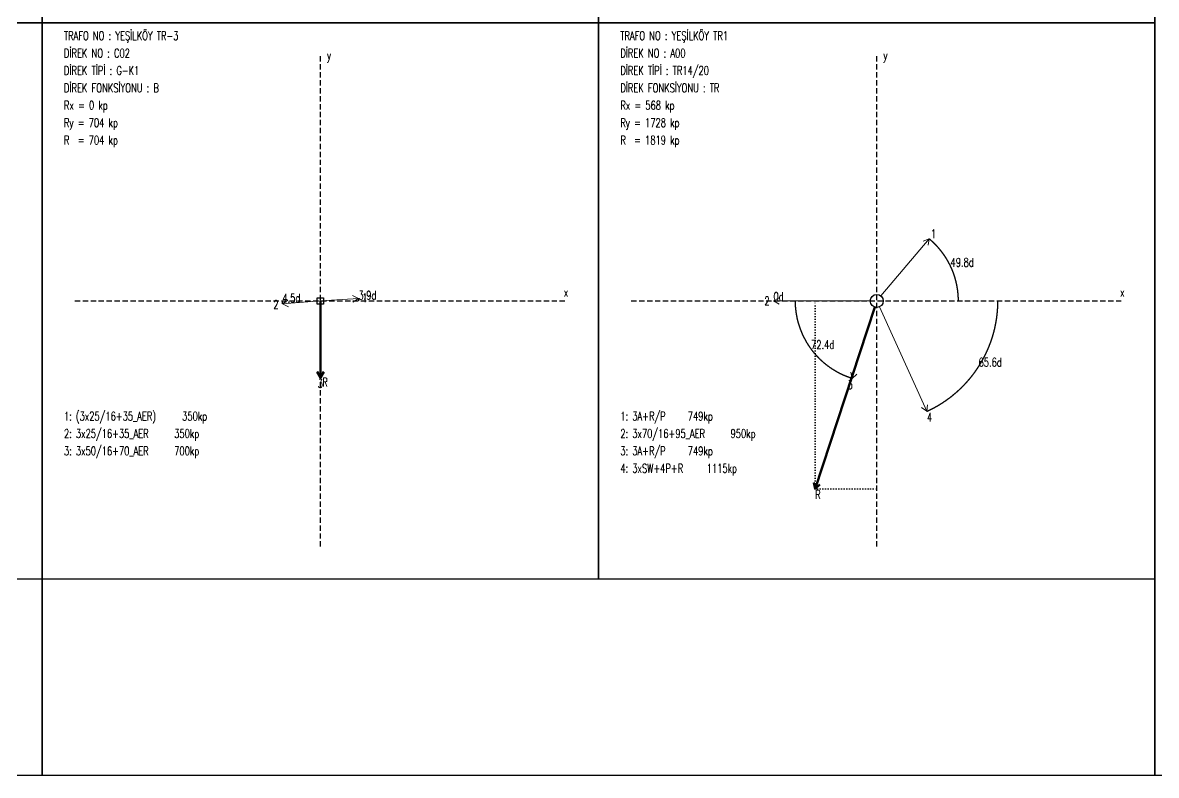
# Model space of a CAD drawing. Header units: millimetres. Extents: x 140 to 2450, y -142 to 155.
# Drawn here: x 766.1 to 980.1, y -142.5 to -0.5 of the extents above; entities that cross this region are included whole.
import ezdxf
from ezdxf.enums import TextEntityAlignment as Align

# ---------------------------------------------------------------- set-up
doc = ezdxf.new("R2010")
doc.units = ezdxf.units.MM
doc.linetypes.add('ACAD_ISO07W100', pattern=[0.2, 0, -0.2])
doc.linetypes.add('DASHDOT', pattern=[0.75, 0.5, -0.25])
doc.styles.get("Standard").update_dxf_attribs({"font": 'RomanS'})

msp = doc.modelspace()

# ---------------------------------------------------------------- linework, layer by layer
at = {"linetype": 'DASHDOT', "ltscale": 2}
for p, q in [((822.301, -99.337), (822.301, -6.641)), ((927.301, -99.337), (927.301, -6.641)), ((775.953, -52.989), (868.649, -52.989)), ((880.953, -52.989), (973.649, -52.989))]:
    msp.add_line(p, q, dxfattribs=at)
at = {"lineweight": 15}
for p, q in [((928.096, -52.05), (937.215, -41.27)), ((937.215, -41.27), (936.057, -41.686)), ((937.215, -41.27), (936.996, -42.481)), ((815.145, -53.55), (816.16, -52.853)), ((822.301, -52.989), (815.145, -53.55)), ((822.301, -52.989), (829.463, -52.505)), ((822.301, -52.989), (822.301, -67.344)), ((829.463, -52.505), (828.358, -51.963)), ((829.463, -52.505), (828.441, -53.191)), ((907.819, -52.989), (908.884, -52.374)), ((926.071, -52.989), (907.819, -52.989)), ((907.819, -52.989), (908.884, -53.604)), ((815.145, -53.55), (816.256, -54.08)), ((926.928, -54.161), (922.65, -67.617)), ((927.809, -54.109), (936.748, -73.812)), ((822.301, -67.344), (821.686, -66.279)), ((822.301, -67.344), (822.916, -66.279)), ((922.65, -67.617), (922.386, -66.415)), ((922.65, -67.617), (923.559, -66.788)), ((936.748, -73.812), (936.868, -72.587)), ((936.748, -73.812), (935.748, -73.096))]:
    msp.add_line(p, q, dxfattribs=at)
at = {"lineweight": 70}
for p, q in [((822.301, -52.989), (822.307, -67.426)), ((926.917, -54.158), (915.649, -88.426)), ((822.307, -67.426), (821.691, -66.361)), ((822.307, -67.426), (822.922, -66.361)), ((915.649, -88.426), (915.397, -87.222)), ((915.649, -88.426), (916.566, -87.606))]:
    msp.add_line(p, q, dxfattribs=at)
at = {"linetype": 'ACAD_ISO07W100', "ltscale": 2}
for p, q in [((822.307, -67.426), (822.307, -52.989)), ((915.649, -88.426), (915.649, -52.989)), ((822.307, -67.426), (822.301, -67.426)), ((915.649, -88.426), (927.301, -88.426))]:
    msp.add_line(p, q, dxfattribs=at)
for points in [[(559.801, 154.511), (559.801, -142.489), (769.801, -142.489), (769.801, 154.511), (559.801, 154.511)], [(769.801, 154.511), (769.801, -142.489), (979.801, -142.489), (979.801, 154.511), (769.801, 154.511)], [(979.801, 154.511), (979.801, -142.489), (1189.801, -142.489), (1189.801, 154.511), (979.801, 154.511)]]:
    msp.add_lwpolyline(points)
at = {"flags": 128}
for points in [[(664.801, -0.489), (664.801, 104.511), (769.801, 104.511), (769.801, -0.489), (664.801, -0.489)], [(769.801, -0.489), (769.801, 104.511), (874.801, 104.511), (874.801, -0.489), (769.801, -0.489)], [(874.801, -0.489), (874.801, 104.511), (979.801, 104.511), (979.801, -0.489), (874.801, -0.489)], [(664.801, -105.489), (664.801, -0.489), (769.801, -0.489), (769.801, -105.489), (664.801, -105.489)], [(769.801, -105.489), (769.801, -0.489), (874.801, -0.489), (874.801, -105.489), (769.801, -105.489)], [(874.801, -105.489), (874.801, -0.489), (979.801, -0.489), (979.801, -105.489), (874.801, -105.489)], [(821.686, -53.604), (821.686, -52.374), (822.916, -52.374), (822.916, -53.604), (821.686, -53.604)]]:
    msp.add_lwpolyline(points, close=True, dxfattribs=at)
at = {"color": 1, "flags": 128}
for points in [[(937.215, -41.27), (937.215, -41.27), (937.235, -41.287), (937.256, -41.304), (937.276, -41.322), (937.297, -41.339), (937.317, -41.357), (937.337, -41.374), (937.357, -41.392), (937.378, -41.409), (937.398, -41.427), (937.418, -41.445), (937.438, -41.462), (937.458, -41.48), (937.478, -41.498), (937.498, -41.515), (937.518, -41.533), (937.538, -41.551), (937.558, -41.569), (937.578, -41.587), (937.598, -41.605), (937.618, -41.623), (937.638, -41.641), (937.658, -41.659), (937.677, -41.677), (937.697, -41.695), (937.717, -41.713), (937.736, -41.731), (937.756, -41.75), (937.776, -41.768), (937.795, -41.786), (937.815, -41.805), (937.834, -41.823), (937.854, -41.841), (937.873, -41.86), (937.893, -41.878), (937.912, -41.897), (937.931, -41.915), (937.951, -41.934), (937.97, -41.953), (937.989, -41.971), (938.008, -41.99), (938.027, -42.009), (938.047, -42.027), (938.066, -42.046), (938.085, -42.065), (938.104, -42.084), (938.123, -42.103), (938.142, -42.121), (938.161, -42.14), (938.18, -42.159), (938.199, -42.178), (938.217, -42.197), (938.236, -42.216), (938.255, -42.236), (938.274, -42.255), (938.293, -42.274), (938.311, -42.293), (938.33, -42.312), (938.349, -42.332), (938.367, -42.351), (938.386, -42.37), (938.404, -42.39), (938.423, -42.409), (938.441, -42.428), (938.46, -42.448), (938.478, -42.467), (938.496, -42.487), (938.515, -42.506), (938.533, -42.526), (938.551, -42.546), (938.569, -42.565), (938.587, -42.585), (938.606, -42.605), (938.624, -42.624), (938.642, -42.644), (938.66, -42.664), (938.678, -42.684), (938.696, -42.704), (938.714, -42.724), (938.732, -42.744), (938.749, -42.763), (938.767, -42.783), (938.785, -42.804), (938.803, -42.824), (938.821, -42.844), (938.838, -42.864), (938.856, -42.884), (938.874, -42.904), (938.891, -42.924), (938.909, -42.945), (938.926, -42.965), (938.944, -42.985), (938.961, -43.005), (938.979, -43.026), (938.996, -43.046), (939.013, -43.067), (939.031, -43.087), (939.048, -43.108), (939.065, -43.128), (939.082, -43.149), (939.099, -43.169), (939.117, -43.19), (939.134, -43.211), (939.151, -43.231), (939.168, -43.252), (939.185, -43.273), (939.202, -43.293), (939.218, -43.314), (939.235, -43.335), (939.252, -43.356), (939.269, -43.377), (939.286, -43.398), (939.302, -43.419), (939.319, -43.439), (939.336, -43.46), (939.352, -43.481), (939.369, -43.503), (939.386, -43.524), (939.402, -43.545), (939.418, -43.566), (939.435, -43.587), (939.451, -43.608), (939.468, -43.629), (939.484, -43.651), (939.5, -43.672), (939.516, -43.693), (939.533, -43.715), (939.549, -43.736), (939.565, -43.757), (939.581, -43.779), (939.597, -43.8), (939.613, -43.822), (939.629, -43.843), (939.645, -43.865), (939.661, -43.886), (939.677, -43.908), (939.693, -43.929), (939.708, -43.951), (939.724, -43.973), (939.74, -43.994), (939.756, -44.016), (939.771, -44.038), (939.787, -44.06), (939.802, -44.082), (939.818, -44.103), (939.833, -44.125), (939.849, -44.147), (939.864, -44.169), (939.88, -44.191), (939.895, -44.213), (939.91, -44.235), (939.926, -44.257), (939.941, -44.279), (939.956, -44.301), (939.971, -44.323), (939.986, -44.345), (940.001, -44.367), (940.016, -44.39), (940.031, -44.412), (940.046, -44.434), (940.061, -44.456), (940.076, -44.479), (940.091, -44.501), (940.106, -44.523), (940.12, -44.546), (940.135, -44.568), (940.15, -44.59), (940.164, -44.613), (940.179, -44.635), (940.194, -44.658), (940.208, -44.68), (940.223, -44.703), (940.237, -44.725), (940.251, -44.748), (940.266, -44.771), (940.28, -44.793), (940.294, -44.816), (940.309, -44.839), (940.323, -44.861), (940.337, -44.884), (940.351, -44.907), (940.365, -44.93), (940.379, -44.952), (940.393, -44.975), (940.407, -44.998), (940.421, -45.021), (940.435, -45.044), (940.449, -45.067), (940.463, -45.09), (940.477, -45.113), (940.49, -45.136), (940.504, -45.159), (940.518, -45.182), (940.531, -45.205), (940.545, -45.228), (940.558, -45.251), (940.572, -45.274), (940.585, -45.298), (940.599, -45.321), (940.612, -45.344), (940.625, -45.367), (940.639, -45.39), (940.652, -45.414), (940.665, -45.437), (940.678, -45.46), (940.691, -45.484), (940.704, -45.507), (940.717, -45.531), (940.73, -45.554), (940.743, -45.577), (940.756, -45.601), (940.769, -45.624), (940.782, -45.648), (940.795, -45.671), (940.808, -45.695), (940.82, -45.719), (940.833, -45.742), (940.846, -45.766), (940.858, -45.789), (940.871, -45.813), (940.883, -45.837), (940.896, -45.861), (940.908, -45.884), (940.92, -45.908), (940.933, -45.932), (940.945, -45.956), (940.957, -45.979), (940.97, -46.003), (940.982, -46.027), (940.994, -46.051), (941.006, -46.075), (941.018, -46.099), (941.03, -46.123), (941.042, -46.147), (941.054, -46.171), (941.066, -46.195), (941.078, -46.219), (941.089, -46.243), (941.101, -46.267), (941.113, -46.291), (941.125, -46.315), (941.136, -46.339), (941.148, -46.364), (941.159, -46.388), (941.171, -46.412), (941.182, -46.436), (941.194, -46.46), (941.205, -46.485), (941.216, -46.509), (941.228, -46.533), (941.239, -46.557), (941.25, -46.582), (941.261, -46.606), (941.272, -46.631), (941.283, -46.655), (941.294, -46.679), (941.305, -46.704), (941.316, -46.728), (941.327, -46.753), (941.338, -46.777), (941.349, -46.802), (941.36, -46.826), (941.371, -46.851), (941.381, -46.875), (941.392, -46.9), (941.402, -46.925), (941.413, -46.949), (941.424, -46.974), (941.434, -46.998), (941.444, -47.023), (941.455, -47.048), (941.465, -47.073), (941.475, -47.097), (941.486, -47.122), (941.496, -47.147), (941.506, -47.172), (941.516, -47.196), (941.526, -47.221), (941.536, -47.246), (941.546, -47.271), (941.556, -47.296), (941.566, -47.321), (941.576, -47.346), (941.586, -47.37), (941.596, -47.395), (941.606, -47.42), (941.615, -47.445), (941.625, -47.47), (941.634, -47.495), (941.644, -47.52), (941.654, -47.545), (941.663, -47.57), (941.672, -47.596), (941.682, -47.621), (941.691, -47.646), (941.701, -47.671), (941.71, -47.696), (941.719, -47.721), (941.728, -47.746), (941.737, -47.772), (941.746, -47.797), (941.755, -47.822), (941.764, -47.847), (941.773, -47.872), (941.782, -47.898), (941.791, -47.923), (941.8, -47.948), (941.809, -47.974), (941.817, -47.999), (941.826, -48.024), (941.835, -48.05), (941.843, -48.075), (941.852, -48.1), (941.86, -48.126), (941.869, -48.151), (941.877, -48.177), (941.886, -48.202), (941.894, -48.228), (941.902, -48.253), (941.911, -48.279), (941.919, -48.304), (941.927, -48.33), (941.935, -48.355), (941.943, -48.381), (941.951, -48.406), (941.959, -48.432), (941.967, -48.457), (941.975, -48.483), (941.983, -48.509), (941.991, -48.534), (941.998, -48.56), (942.006, -48.586), (942.014, -48.611), (942.021, -48.637), (942.029, -48.663), (942.036, -48.688), (942.044, -48.714), (942.051, -48.74), (942.059, -48.765), (942.066, -48.791), (942.073, -48.817), (942.081, -48.843), (942.088, -48.869), (942.095, -48.894), (942.102, -48.92), (942.109, -48.946), (942.116, -48.972), (942.123, -48.998), (942.13, -49.024), (942.137, -49.05), (942.144, -49.075), (942.151, -49.101), (942.158, -49.127), (942.164, -49.153), (942.171, -49.179), (942.178, -49.205), (942.184, -49.231), (942.191, -49.257), (942.197, -49.283), (942.204, -49.309), (942.21, -49.335), (942.216, -49.361), (942.223, -49.387), (942.229, -49.413), (942.235, -49.439), (942.241, -49.465), (942.247, -49.491), (942.254, -49.518), (942.26, -49.544), (942.266, -49.57), (942.271, -49.596), (942.277, -49.622), (942.283, -49.648), (942.289, -49.674), (942.295, -49.7), (942.301, -49.727), (942.306, -49.753), (942.312, -49.779), (942.317, -49.805), (942.323, -49.831), (942.328, -49.858), (942.334, -49.884), (942.339, -49.91), (942.345, -49.936), (942.35, -49.963), (942.355, -49.989), (942.36, -50.015), (942.366, -50.041), (942.371, -50.068), (942.376, -50.094), (942.381, -50.12), (942.386, -50.147), (942.391, -50.173), (942.396, -50.199), (942.4, -50.226), (942.405, -50.252), (942.41, -50.278), (942.415, -50.305), (942.419, -50.331), (942.424, -50.358), (942.429, -50.384), (942.433, -50.41), (942.438, -50.437), (942.442, -50.463), (942.446, -50.49), (942.451, -50.516), (942.455, -50.543), (942.459, -50.569), (942.463, -50.595), (942.468, -50.622), (942.472, -50.648), (942.476, -50.675), (942.48, -50.701), (942.484, -50.728), (942.488, -50.754), (942.492, -50.781), (942.495, -50.807), (942.499, -50.834), (942.503, -50.86), (942.507, -50.887), (942.51, -50.914), (942.514, -50.94), (942.517, -50.967), (942.521, -50.993), (942.524, -51.02), (942.528, -51.046), (942.531, -51.073), (942.534, -51.099), (942.538, -51.126), (942.541, -51.153), (942.544, -51.179), (942.547, -51.206), (942.55, -51.233), (942.553, -51.259), (942.556, -51.286), (942.559, -51.312), (942.562, -51.339), (942.565, -51.366), (942.568, -51.392), (942.571, -51.419), (942.573, -51.446), (942.576, -51.472), (942.579, -51.499), (942.581, -51.526), (942.584, -51.552), (942.586, -51.579), (942.589, -51.606), (942.591, -51.632), (942.593, -51.659), (942.596, -51.686), (942.598, -51.712), (942.6, -51.739), (942.602, -51.766), (942.604, -51.792), (942.607, -51.819), (942.609, -51.846), (942.611, -51.873), (942.612, -51.899), (942.614, -51.926), (942.616, -51.953), (942.618, -51.98), (942.62, -52.006), (942.621, -52.033), (942.623, -52.06), (942.625, -52.086), (942.626, -52.113), (942.628, -52.14), (942.629, -52.167), (942.631, -52.193), (942.632, -52.22), (942.633, -52.247), (942.635, -52.274), (942.636, -52.301), (942.637, -52.327), (942.638, -52.354), (942.639, -52.381), (942.64, -52.408), (942.641, -52.434), (942.642, -52.461), (942.643, -52.488), (942.644, -52.515), (942.645, -52.541), (942.645, -52.568), (942.646, -52.595), (942.647, -52.622), (942.647, -52.649), (942.648, -52.675), (942.649, -52.702), (942.649, -52.729), (942.649, -52.756), (942.65, -52.783), (942.65, -52.809), (942.65, -52.836), (942.651, -52.863), (942.651, -52.89), (942.651, -52.916), (942.651, -52.943), (942.651, -52.97), (942.651, -52.989)], [(815.145, -53.55), (815.145, -53.55), (815.143, -53.519), (815.141, -53.487), (815.139, -53.456), (815.137, -53.425), (815.135, -53.394), (815.133, -53.362), (815.132, -53.331), (815.13, -53.3), (815.129, -53.268), (815.128, -53.237), (815.127, -53.206), (815.126, -53.174), (815.125, -53.143), (815.124, -53.112), (815.124, -53.081), (815.124, -53.049), (815.123, -53.018), (815.123, -52.989)], [(829.463, -52.505), (829.463, -52.505), (829.463, -52.518), (829.464, -52.53), (829.465, -52.543), (829.466, -52.555), (829.466, -52.568), (829.467, -52.58), (829.468, -52.593), (829.469, -52.605), (829.469, -52.618), (829.47, -52.63), (829.47, -52.643), (829.471, -52.655), (829.472, -52.668), (829.472, -52.68), (829.473, -52.693), (829.473, -52.705), (829.474, -52.718), (829.474, -52.73), (829.475, -52.743), (829.475, -52.755), (829.475, -52.768), (829.476, -52.781), (829.476, -52.793), (829.476, -52.806), (829.477, -52.818), (829.477, -52.831), (829.477, -52.843), (829.478, -52.856), (829.478, -52.868), (829.478, -52.881), (829.478, -52.893), (829.478, -52.906), (829.478, -52.918), (829.479, -52.931), (829.479, -52.943), (829.479, -52.956), (829.479, -52.968), (829.479, -52.981), (829.479, -52.989)], [(907.819, -52.989), (907.819, -52.989), (907.819, -52.989)], [(922.65, -67.617), (922.65, -67.617), (922.586, -67.597), (922.522, -67.576), (922.458, -67.555), (922.395, -67.534), (922.332, -67.512), (922.268, -67.491), (922.205, -67.468), (922.142, -67.446), (922.079, -67.423), (922.016, -67.4), (921.953, -67.377), (921.89, -67.354), (921.828, -67.33), (921.765, -67.306), (921.703, -67.282), (921.64, -67.257), (921.578, -67.232), (921.516, -67.207), (921.454, -67.182), (921.392, -67.156), (921.331, -67.13), (921.269, -67.104), (921.207, -67.078), (921.146, -67.051), (921.085, -67.024), (921.023, -66.997), (920.962, -66.969), (920.901, -66.941), (920.841, -66.913), (920.78, -66.885), (920.719, -66.856), (920.659, -66.828), (920.599, -66.798), (920.538, -66.769), (920.478, -66.739), (920.418, -66.71), (920.359, -66.679), (920.299, -66.649), (920.239, -66.618), (920.18, -66.587), (920.121, -66.556), (920.062, -66.525), (920.003, -66.493), (919.944, -66.461), (919.885, -66.429), (919.826, -66.396), (919.768, -66.363), (919.71, -66.331), (919.652, -66.297), (919.594, -66.264), (919.536, -66.23), (919.478, -66.196), (919.421, -66.162), (919.363, -66.127), (919.306, -66.092), (919.249, -66.057), (919.192, -66.022), (919.135, -65.987), (919.078, -65.951), (919.022, -65.915), (918.966, -65.879), (918.909, -65.842), (918.853, -65.805), (918.798, -65.768), (918.742, -65.731), (918.686, -65.694), (918.631, -65.656), (918.576, -65.618), (918.521, -65.58), (918.466, -65.541), (918.411, -65.503), (918.357, -65.464), (918.302, -65.425), (918.248, -65.385), (918.194, -65.346), (918.14, -65.306), (918.087, -65.266), (918.033, -65.225), (917.98, -65.185), (917.927, -65.144), (917.874, -65.103), (917.821, -65.062), (917.769, -65.02), (917.716, -64.979), (917.664, -64.937), (917.612, -64.895), (917.56, -64.852), (917.508, -64.81), (917.457, -64.767), (917.406, -64.724), (917.354, -64.68), (917.304, -64.637), (917.253, -64.593), (917.202, -64.549), (917.152, -64.505), (917.102, -64.461), (917.052, -64.416), (917.002, -64.371), (916.952, -64.326), (916.903, -64.281), (916.854, -64.235), (916.805, -64.19), (916.756, -64.144), (916.708, -64.098), (916.659, -64.051), (916.611, -64.005), (916.563, -63.958), (916.515, -63.911), (916.468, -63.864), (916.42, -63.817), (916.373, -63.769), (916.326, -63.721), (916.28, -63.673), (916.233, -63.625), (916.187, -63.577), (916.141, -63.528), (916.095, -63.479), (916.049, -63.43), (916.004, -63.381), (915.959, -63.332), (915.914, -63.282), (915.869, -63.232), (915.824, -63.182), (915.78, -63.132), (915.736, -63.082), (915.692, -63.031), (915.648, -62.98), (915.604, -62.93), (915.561, -62.878), (915.518, -62.827), (915.475, -62.776), (915.433, -62.724), (915.39, -62.672), (915.348, -62.62), (915.306, -62.568), (915.265, -62.515), (915.223, -62.463), (915.182, -62.41), (915.141, -62.357), (915.1, -62.304), (915.06, -62.25), (915.019, -62.197), (914.979, -62.143), (914.94, -62.089), (914.9, -62.035), (914.861, -61.981), (914.822, -61.927), (914.783, -61.872), (914.744, -61.818), (914.706, -61.763), (914.667, -61.708), (914.629, -61.652), (914.592, -61.597), (914.554, -61.542), (914.517, -61.486), (914.48, -61.43), (914.444, -61.374), (914.407, -61.318), (914.371, -61.261), (914.335, -61.205), (914.299, -61.148), (914.264, -61.091), (914.228, -61.034), (914.193, -60.977), (914.159, -60.92), (914.124, -60.863), (914.09, -60.805), (914.056, -60.747), (914.022, -60.69), (913.989, -60.632), (913.956, -60.573), (913.923, -60.515), (913.89, -60.457), (913.857, -60.398), (913.825, -60.339), (913.793, -60.28), (913.762, -60.221), (913.73, -60.162), (913.699, -60.103), (913.668, -60.044), (913.637, -59.984), (913.607, -59.924), (913.577, -59.865), (913.547, -59.805), (913.517, -59.744), (913.488, -59.684), (913.459, -59.624), (913.43, -59.563), (913.402, -59.503), (913.373, -59.442), (913.345, -59.381), (913.318, -59.32), (913.29, -59.259), (913.263, -59.198), (913.236, -59.137), (913.209, -59.075), (913.183, -59.014), (913.157, -58.952), (913.131, -58.89), (913.105, -58.829), (913.08, -58.767), (913.055, -58.704), (913.03, -58.642), (913.005, -58.58), (912.981, -58.517), (912.957, -58.455), (912.933, -58.392), (912.91, -58.33), (912.887, -58.267), (912.864, -58.204), (912.841, -58.141), (912.819, -58.078), (912.797, -58.014), (912.775, -57.951), (912.754, -57.888), (912.732, -57.824), (912.711, -57.76), (912.691, -57.697), (912.67, -57.633), (912.65, -57.569), (912.63, -57.505), (912.611, -57.441), (912.592, -57.377), (912.573, -57.313), (912.554, -57.248), (912.535, -57.184), (912.517, -57.12), (912.499, -57.055), (912.482, -56.99), (912.464, -56.926), (912.447, -56.861), (912.431, -56.796), (912.414, -56.731), (912.398, -56.666), (912.382, -56.601), (912.366, -56.536), (912.351, -56.471), (912.336, -56.405), (912.321, -56.34), (912.307, -56.275), (912.293, -56.209), (912.279, -56.144), (912.265, -56.078), (912.252, -56.013), (912.239, -55.947), (912.226, -55.881), (912.213, -55.815), (912.201, -55.749), (912.189, -55.684), (912.178, -55.618), (912.166, -55.552), (912.155, -55.485), (912.145, -55.419), (912.134, -55.353), (912.124, -55.287), (912.114, -55.221), (912.105, -55.154), (912.095, -55.088), (912.086, -55.022), (912.077, -54.955), (912.069, -54.889), (912.061, -54.822), (912.053, -54.756), (912.045, -54.689), (912.038, -54.623), (912.031, -54.556), (912.025, -54.49), (912.018, -54.423), (912.012, -54.356), (912.006, -54.289), (912.001, -54.223), (911.995, -54.156), (911.99, -54.089), (911.986, -54.022), (911.981, -53.956), (911.977, -53.889), (911.974, -53.822), (911.97, -53.755), (911.967, -53.688), (911.964, -53.621), (911.961, -53.554), (911.959, -53.487), (911.957, -53.42), (911.955, -53.353), (911.954, -53.286), (911.953, -53.219), (911.952, -53.152), (911.951, -53.085), (911.951, -53.018), (911.951, -52.989)], [(936.748, -73.812), (936.748, -73.812), (936.784, -73.795), (936.821, -73.779), (936.857, -73.762), (936.893, -73.746), (936.929, -73.729), (936.966, -73.712), (937.002, -73.695), (937.038, -73.678), (937.074, -73.661), (937.11, -73.644), (937.146, -73.627), (937.182, -73.61), (937.218, -73.592), (937.254, -73.575), (937.29, -73.558), (937.326, -73.54), (937.362, -73.523), (937.397, -73.505), (937.433, -73.487), (937.469, -73.47), (937.505, -73.452), (937.54, -73.434), (937.576, -73.416), (937.612, -73.398), (937.647, -73.38), (937.683, -73.362), (937.718, -73.344), (937.754, -73.326), (937.789, -73.307), (937.825, -73.289), (937.86, -73.271), (937.896, -73.252), (937.931, -73.234), (937.966, -73.215), (938.002, -73.196), (938.037, -73.178), (938.072, -73.159), (938.107, -73.14), (938.142, -73.121), (938.178, -73.102), (938.213, -73.083), (938.248, -73.064), (938.283, -73.045), (938.318, -73.026), (938.353, -73.007), (938.388, -72.987), (938.422, -72.968), (938.457, -72.948), (938.492, -72.929), (938.527, -72.909), (938.562, -72.89), (938.596, -72.87), (938.631, -72.85), (938.666, -72.831), (938.7, -72.811), (938.735, -72.791), (938.769, -72.771), (938.804, -72.751), (938.838, -72.731), (938.873, -72.71), (938.907, -72.69), (938.942, -72.67), (938.976, -72.65), (939.01, -72.629), (939.045, -72.609), (939.079, -72.588), (939.113, -72.568), (939.147, -72.547), (939.181, -72.526), (939.215, -72.506), (939.249, -72.485), (939.283, -72.464), (939.317, -72.443), (939.351, -72.422), (939.385, -72.401), (939.419, -72.38), (939.453, -72.358), (939.487, -72.337), (939.52, -72.316), (939.554, -72.295), (939.588, -72.273), (939.621, -72.252), (939.655, -72.23), (939.689, -72.209), (939.722, -72.187), (939.756, -72.165), (939.789, -72.143), (939.822, -72.122), (939.856, -72.1), (939.889, -72.078), (939.922, -72.056), (939.956, -72.034), (939.989, -72.012), (940.022, -71.989), (940.055, -71.967), (940.088, -71.945), (940.121, -71.923), (940.154, -71.9), (940.187, -71.878), (940.22, -71.855), (940.253, -71.833), (940.286, -71.81), (940.319, -71.787), (940.352, -71.765), (940.385, -71.742), (940.417, -71.719), (940.45, -71.696), (940.483, -71.673), (940.515, -71.65), (940.548, -71.627), (940.58, -71.604), (940.613, -71.581), (940.645, -71.557), (940.678, -71.534), (940.71, -71.511), (940.742, -71.487), (940.774, -71.464), (940.807, -71.44), (940.839, -71.416), (940.871, -71.393), (940.903, -71.369), (940.935, -71.345), (940.967, -71.322), (940.999, -71.298), (941.031, -71.274), (941.063, -71.25), (941.095, -71.226), (941.127, -71.202), (941.158, -71.177), (941.19, -71.153), (941.222, -71.129), (941.253, -71.105), (941.285, -71.08), (941.317, -71.056), (941.348, -71.031), (941.38, -71.007), (941.411, -70.982), (941.442, -70.958), (941.474, -70.933), (941.505, -70.908), (941.536, -70.883), (941.567, -70.858), (941.599, -70.833), (941.63, -70.808), (941.661, -70.783), (941.692, -70.758), (941.723, -70.733), (941.754, -70.708), (941.785, -70.683), (941.816, -70.657), (941.846, -70.632), (941.877, -70.607), (941.908, -70.581), (941.939, -70.556), (941.969, -70.53), (942, -70.504), (942.03, -70.479), (942.061, -70.453), (942.091, -70.427), (942.122, -70.401), (942.152, -70.376), (942.182, -70.35), (942.213, -70.324), (942.243, -70.298), (942.273, -70.271), (942.303, -70.245), (942.333, -70.219), (942.363, -70.193), (942.393, -70.166), (942.423, -70.14), (942.453, -70.114), (942.483, -70.087), (942.513, -70.061), (942.543, -70.034), (942.572, -70.007), (942.602, -69.981), (942.632, -69.954), (942.661, -69.927), (942.691, -69.9), (942.72, -69.874), (942.75, -69.847), (942.779, -69.82), (942.809, -69.793), (942.838, -69.766), (942.867, -69.738), (942.896, -69.711), (942.925, -69.684), (942.955, -69.657), (942.984, -69.629), (943.013, -69.602), (943.042, -69.574), (943.071, -69.547), (943.099, -69.519), (943.128, -69.492), (943.157, -69.464), (943.186, -69.436), (943.214, -69.409), (943.243, -69.381), (943.272, -69.353), (943.3, -69.325), (943.329, -69.297), (943.357, -69.269), (943.386, -69.241), (943.414, -69.213), (943.442, -69.185), (943.47, -69.157), (943.499, -69.128), (943.527, -69.1), (943.555, -69.072), (943.583, -69.043), (943.611, -69.015), (943.639, -68.987), (943.667, -68.958), (943.695, -68.929), (943.722, -68.901), (943.75, -68.872), (943.778, -68.843), (943.805, -68.815), (943.833, -68.786), (943.861, -68.757), (943.888, -68.728), (943.916, -68.699), (943.943, -68.67), (943.97, -68.641), (943.998, -68.612), (944.025, -68.583), (944.052, -68.553), (944.079, -68.524), (944.106, -68.495), (944.133, -68.465), (944.16, -68.436), (944.187, -68.407), (944.214, -68.377), (944.241, -68.348), (944.268, -68.318), (944.294, -68.288), (944.321, -68.259), (944.348, -68.229), (944.374, -68.199), (944.401, -68.169), (944.427, -68.139), (944.454, -68.11), (944.48, -68.08), (944.506, -68.05), (944.533, -68.02), (944.559, -67.989), (944.585, -67.959), (944.611, -67.929), (944.637, -67.899), (944.663, -67.869), (944.689, -67.838), (944.715, -67.808), (944.741, -67.777), (944.767, -67.747), (944.792, -67.717), (944.818, -67.686), (944.844, -67.655), (944.869, -67.625), (944.895, -67.594), (944.92, -67.563), (944.946, -67.533), (944.971, -67.502), (944.996, -67.471), (945.022, -67.44), (945.047, -67.409), (945.072, -67.378), (945.097, -67.347), (945.122, -67.316), (945.147, -67.285), (945.172, -67.254), (945.197, -67.222), (945.222, -67.191), (945.246, -67.16), (945.271, -67.128), (945.296, -67.097), (945.32, -67.066), (945.345, -67.034), (945.369, -67.003), (945.394, -66.971), (945.418, -66.94), (945.442, -66.908), (945.467, -66.876), (945.491, -66.844), (945.515, -66.813), (945.539, -66.781), (945.563, -66.749), (945.587, -66.717), (945.611, -66.685), (945.635, -66.653), (945.659, -66.621), (945.683, -66.589), (945.706, -66.557), (945.73, -66.525), (945.754, -66.493), (945.777, -66.461), (945.801, -66.428), (945.824, -66.396), (945.847, -66.364), (945.871, -66.331), (945.894, -66.299), (945.917, -66.266), (945.94, -66.234), (945.963, -66.201), (945.986, -66.169), (946.009, -66.136), (946.032, -66.103), (946.055, -66.071), (946.078, -66.038), (946.101, -66.005), (946.123, -65.972), (946.146, -65.939), (946.169, -65.906), (946.191, -65.874), (946.214, -65.841), (946.236, -65.808), (946.258, -65.774), (946.281, -65.741), (946.303, -65.708), (946.325, -65.675), (946.347, -65.642), (946.369, -65.609), (946.391, -65.575), (946.413, -65.542), (946.435, -65.509), (946.457, -65.475), (946.479, -65.442), (946.5, -65.408), (946.522, -65.375), (946.544, -65.341), (946.565, -65.307), (946.586, -65.274), (946.608, -65.24), (946.629, -65.206), (946.651, -65.173), (946.672, -65.139), (946.693, -65.105), (946.714, -65.071), (946.735, -65.037), (946.756, -65.003), (946.777, -64.969), (946.798, -64.935), (946.819, -64.901), (946.84, -64.867), (946.86, -64.833), (946.881, -64.799), (946.901, -64.765), (946.922, -64.731), (946.942, -64.696), (946.963, -64.662), (946.983, -64.628), (947.003, -64.593), (947.024, -64.559), (947.044, -64.524), (947.064, -64.49), (947.084, -64.455), (947.104, -64.421), (947.124, -64.386), (947.144, -64.352), (947.164, -64.317), (947.183, -64.282), (947.203, -64.248), (947.223, -64.213), (947.242, -64.178), (947.262, -64.143), (947.281, -64.108), (947.301, -64.074), (947.32, -64.039), (947.339, -64.004), (947.358, -63.969), (947.377, -63.934), (947.396, -63.899), (947.415, -63.864), (947.434, -63.828), (947.453, -63.793), (947.472, -63.758), (947.491, -63.723), (947.51, -63.688), (947.528, -63.652), (947.547, -63.617), (947.565, -63.582), (947.584, -63.546), (947.602, -63.511), (947.621, -63.475), (947.639, -63.44), (947.657, -63.404), (947.675, -63.369), (947.693, -63.333), (947.711, -63.298), (947.729, -63.262), (947.747, -63.226), (947.765, -63.191), (947.783, -63.155), (947.8, -63.119), (947.818, -63.083), (947.836, -63.048), (947.853, -63.012), (947.871, -62.976), (947.888, -62.94), (947.905, -62.904), (947.923, -62.868), (947.94, -62.832), (947.957, -62.796), (947.974, -62.76), (947.991, -62.724), (948.008, -62.688), (948.025, -62.651), (948.042, -62.615), (948.059, -62.579), (948.075, -62.543), (948.092, -62.507), (948.109, -62.47), (948.125, -62.434), (948.142, -62.398), (948.158, -62.361), (948.174, -62.325), (948.19, -62.288), (948.207, -62.252), (948.223, -62.215), (948.239, -62.179), (948.255, -62.142), (948.271, -62.106), (948.287, -62.069), (948.303, -62.032), (948.318, -61.996), (948.334, -61.959), (948.35, -61.922), (948.365, -61.886), (948.381, -61.849), (948.396, -61.812), (948.411, -61.775), (948.427, -61.738), (948.442, -61.701), (948.457, -61.665), (948.472, -61.628), (948.487, -61.591), (948.502, -61.554), (948.517, -61.517), (948.532, -61.48), (948.547, -61.442), (948.562, -61.405), (948.576, -61.368), (948.591, -61.331), (948.605, -61.294), (948.62, -61.257), (948.634, -61.22), (948.649, -61.182), (948.663, -61.145), (948.677, -61.108), (948.691, -61.07), (948.705, -61.033), (948.719, -60.996), (948.733, -60.958), (948.747, -60.921), (948.761, -60.883), (948.775, -60.846), (948.788, -60.808), (948.802, -60.771), (948.815, -60.733), (948.829, -60.696), (948.842, -60.658), (948.856, -60.621), (948.869, -60.583), (948.882, -60.545), (948.895, -60.508), (948.908, -60.47), (948.921, -60.432), (948.934, -60.395), (948.947, -60.357), (948.96, -60.319), (948.973, -60.281), (948.986, -60.243), (948.998, -60.205), (949.011, -60.168), (949.023, -60.13), (949.036, -60.092), (949.048, -60.054), (949.06, -60.016), (949.073, -59.978), (949.085, -59.94), (949.097, -59.902), (949.109, -59.864), (949.121, -59.826), (949.133, -59.788), (949.145, -59.75), (949.156, -59.711), (949.168, -59.673), (949.18, -59.635), (949.191, -59.597), (949.203, -59.559), (949.214, -59.52), (949.226, -59.482), (949.237, -59.444), (949.248, -59.406), (949.259, -59.367), (949.27, -59.329), (949.281, -59.291), (949.292, -59.252), (949.303, -59.214), (949.314, -59.175), (949.325, -59.137), (949.336, -59.099), (949.346, -59.06), (949.357, -59.022), (949.367, -58.983), (949.378, -58.945), (949.388, -58.906), (949.398, -58.867), (949.409, -58.829), (949.419, -58.79), (949.429, -58.752), (949.439, -58.713), (949.449, -58.674), (949.459, -58.636), (949.469, -58.597), (949.478, -58.558), (949.488, -58.52), (949.498, -58.481), (949.507, -58.442), (949.517, -58.403), (949.526, -58.365), (949.535, -58.326), (949.545, -58.287), (949.554, -58.248), (949.563, -58.209), (949.572, -58.17), (949.581, -58.132), (949.59, -58.093), (949.599, -58.054), (949.608, -58.015), (949.616, -57.976), (949.625, -57.937), (949.634, -57.898), (949.642, -57.859), (949.651, -57.82), (949.659, -57.781), (949.667, -57.742), (949.676, -57.703), (949.684, -57.664), (949.692, -57.625), (949.7, -57.586), (949.708, -57.547), (949.716, -57.507), (949.724, -57.468), (949.732, -57.429), (949.739, -57.39), (949.747, -57.351), (949.755, -57.312), (949.762, -57.273), (949.77, -57.233), (949.777, -57.194), (949.784, -57.155), (949.791, -57.116), (949.799, -57.076), (949.806, -57.037), (949.813, -56.998), (949.82, -56.958), (949.827, -56.919), (949.833, -56.88), (949.84, -56.841), (949.847, -56.801), (949.853, -56.762), (949.86, -56.722), (949.867, -56.683), (949.873, -56.644), (949.879, -56.604), (949.886, -56.565), (949.892, -56.525), (949.898, -56.486), (949.904, -56.447), (949.91, -56.407), (949.916, -56.368), (949.922, -56.328), (949.928, -56.289), (949.933, -56.249), (949.939, -56.21), (949.945, -56.17), (949.95, -56.131), (949.955, -56.091), (949.961, -56.052), (949.966, -56.012), (949.971, -55.972), (949.977, -55.933), (949.982, -55.893), (949.987, -55.854), (949.992, -55.814), (949.997, -55.775), (950.001, -55.735), (950.006, -55.695), (950.011, -55.656), (950.015, -55.616), (950.02, -55.576), (950.025, -55.537), (950.029, -55.497), (950.033, -55.457), (950.038, -55.418), (950.042, -55.378), (950.046, -55.338), (950.05, -55.299), (950.054, -55.259), (950.058, -55.219), (950.062, -55.179), (950.066, -55.14), (950.069, -55.1), (950.073, -55.06), (950.076, -55.021), (950.08, -54.981), (950.083, -54.941), (950.087, -54.901), (950.09, -54.861), (950.093, -54.822), (950.096, -54.782), (950.1, -54.742), (950.103, -54.702), (950.106, -54.663), (950.108, -54.623), (950.111, -54.583), (950.114, -54.543), (950.117, -54.503), (950.119, -54.463), (950.122, -54.424), (950.124, -54.384), (950.127, -54.344), (950.129, -54.304), (950.131, -54.264), (950.133, -54.224), (950.136, -54.185), (950.138, -54.145), (950.14, -54.105), (950.142, -54.065), (950.143, -54.025), (950.145, -53.985), (950.147, -53.945), (950.149, -53.906), (950.15, -53.866), (950.152, -53.826), (950.153, -53.786), (950.154, -53.746), (950.156, -53.706), (950.157, -53.666), (950.158, -53.626), (950.159, -53.586), (950.16, -53.547), (950.161, -53.507), (950.162, -53.467), (950.163, -53.427), (950.163, -53.387), (950.164, -53.347), (950.165, -53.307), (950.165, -53.267), (950.166, -53.227), (950.166, -53.187), (950.166, -53.147), (950.167, -53.108), (950.167, -53.068), (950.167, -53.028), (950.167, -52.989)]]:
    msp.add_lwpolyline(points, dxfattribs=at)
msp.add_circle((927.301, -52.989), 1.23)

# ---------------------------------------------------------------- texts
at = {"width": 0.7}
for s, height, p in [('TRAFO NO : YEŞİLKÖY TR-3', 1.64062, (773.903, -2.95)), ('TRAFO NO : YEŞİLKÖY TR1', 1.64062, (878.903, -2.95)), ('DİREK NO : C02', 1.64062, (773.903, -6.231)), ('DİREK NO : A00', 1.64062, (878.903, -6.231)), ('DİREK TİPİ : G-K1', 1.64062, (773.903, -9.512)), ('DİREK TİPİ : TR14/20', 1.64062, (878.903, -9.512)), ('DİREK FONKSİYONU : B', 1.64062, (773.903, -12.794)), ('DİREK FONKSİYONU : TR', 1.64062, (878.903, -12.794)), ('Rx = 0 kp', 1.6406, (773.903, -16.075)), ('Rx = 568 kp', 1.64062, (878.903, -16.075)), ('Ry = 704 kp', 1.64062, (773.903, -19.356)), ('Ry = 1728 kp', 1.64062, (878.903, -19.356)), ('R  = 704 kp', 1.64062, (773.903, -22.637)), ('R  = 1819 kp', 1.64062, (878.903, -22.637)), ('1: (3x25/16+35_AER)    350kp', 1.64062, (773.903, -74.727)), ('1: 3A+R/P    749kp', 1.64062, (878.903, -74.727)), ('2: 3x25/16+35_AER    350kp', 1.64062, (773.903, -78.008)), ('2: 3x70/16+95_AER    950kp', 1.64062, (878.903, -78.008)), ('3: 3x50/16+70_AER    700kp', 1.64062, (773.903, -81.29)), ('3: 3A+R/P    749kp', 1.64062, (878.903, -81.29)), ('4: 3xSW+4P+R    1115kp', 1.64062, (878.903, -84.571))]:
    msp.add_text(s, height=height, dxfattribs=at).set_placement(p, align=Align.MIDDLE_LEFT)
for s, p in [('y', (823.942, -6.641)), ('y', (928.942, -6.641)), ('x', (868.649, -51.348)), ('x', (973.649, -51.348))]:
    msp.add_text(s, height=1.641, dxfattribs=at).set_placement(p, align=Align.MIDDLE_CENTER)
at = {"lineweight": 15, "width": 0.7}
for s, p in [('1', (938.01, -40.33)), ('2', (813.919, -53.646)), ('1', (830.69, -52.422)), ('2', (906.588, -52.989)), ('3', (822.301, -68.575)), ('3', (922.277, -68.79)), ('4', (937.256, -74.933))]:
    msp.add_text(s, height=1.641, dxfattribs=at).set_placement(p, align=Align.MIDDLE_CENTER)
at = {"color": 1, "width": 0.7}
for s, p in [('49.8d', (941.226, -46.53)), ('3.9d', (829.475, -52.747)), ('4.5d', (815.129, -53.27)), ('0d', (907.819, -52.989)), ('72.4d', (914.911, -62.05)), ('65.6d', (946.522, -65.375))]:
    msp.add_text(s, height=1.6406, dxfattribs=at).set_placement(p)
at = {"lineweight": 70, "width": 0.7}
for p in [(823.177, -68.296), (916.204, -89.524)]:
    msp.add_text('R', height=1.641, dxfattribs=at).set_placement(p, align=Align.MIDDLE_CENTER)

doc.saveas('drawing.dxf')
